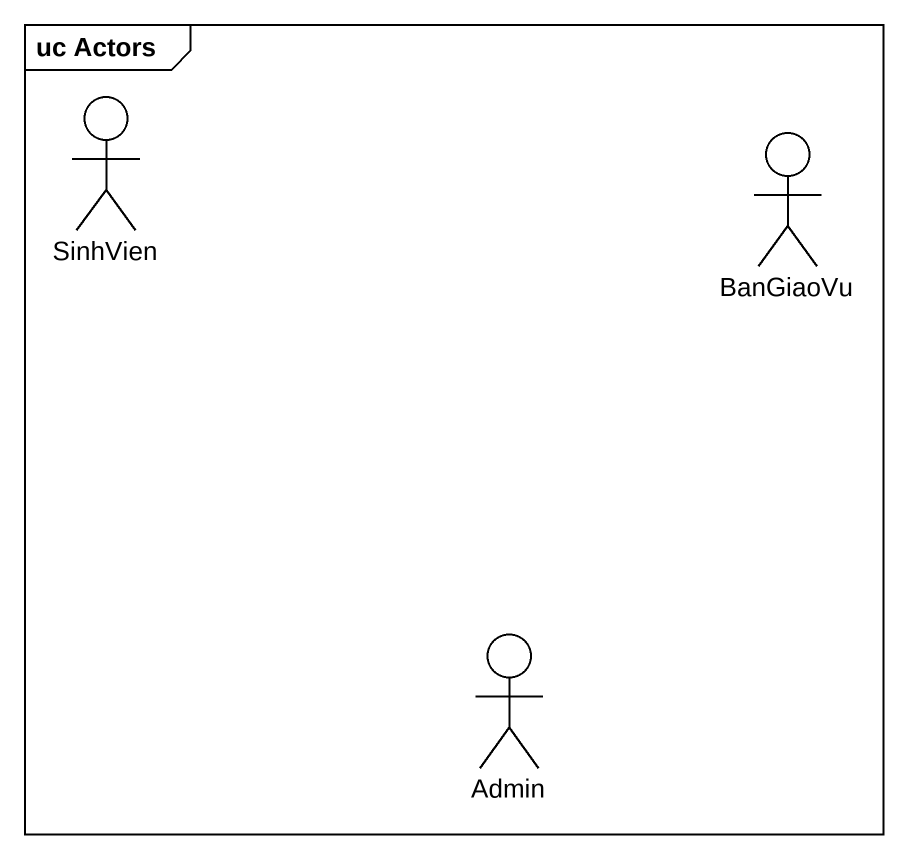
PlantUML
@startuml
mainframe uc Actors
actor SinhVien
actor BanGiaoVu
actor Admin
@enduml
